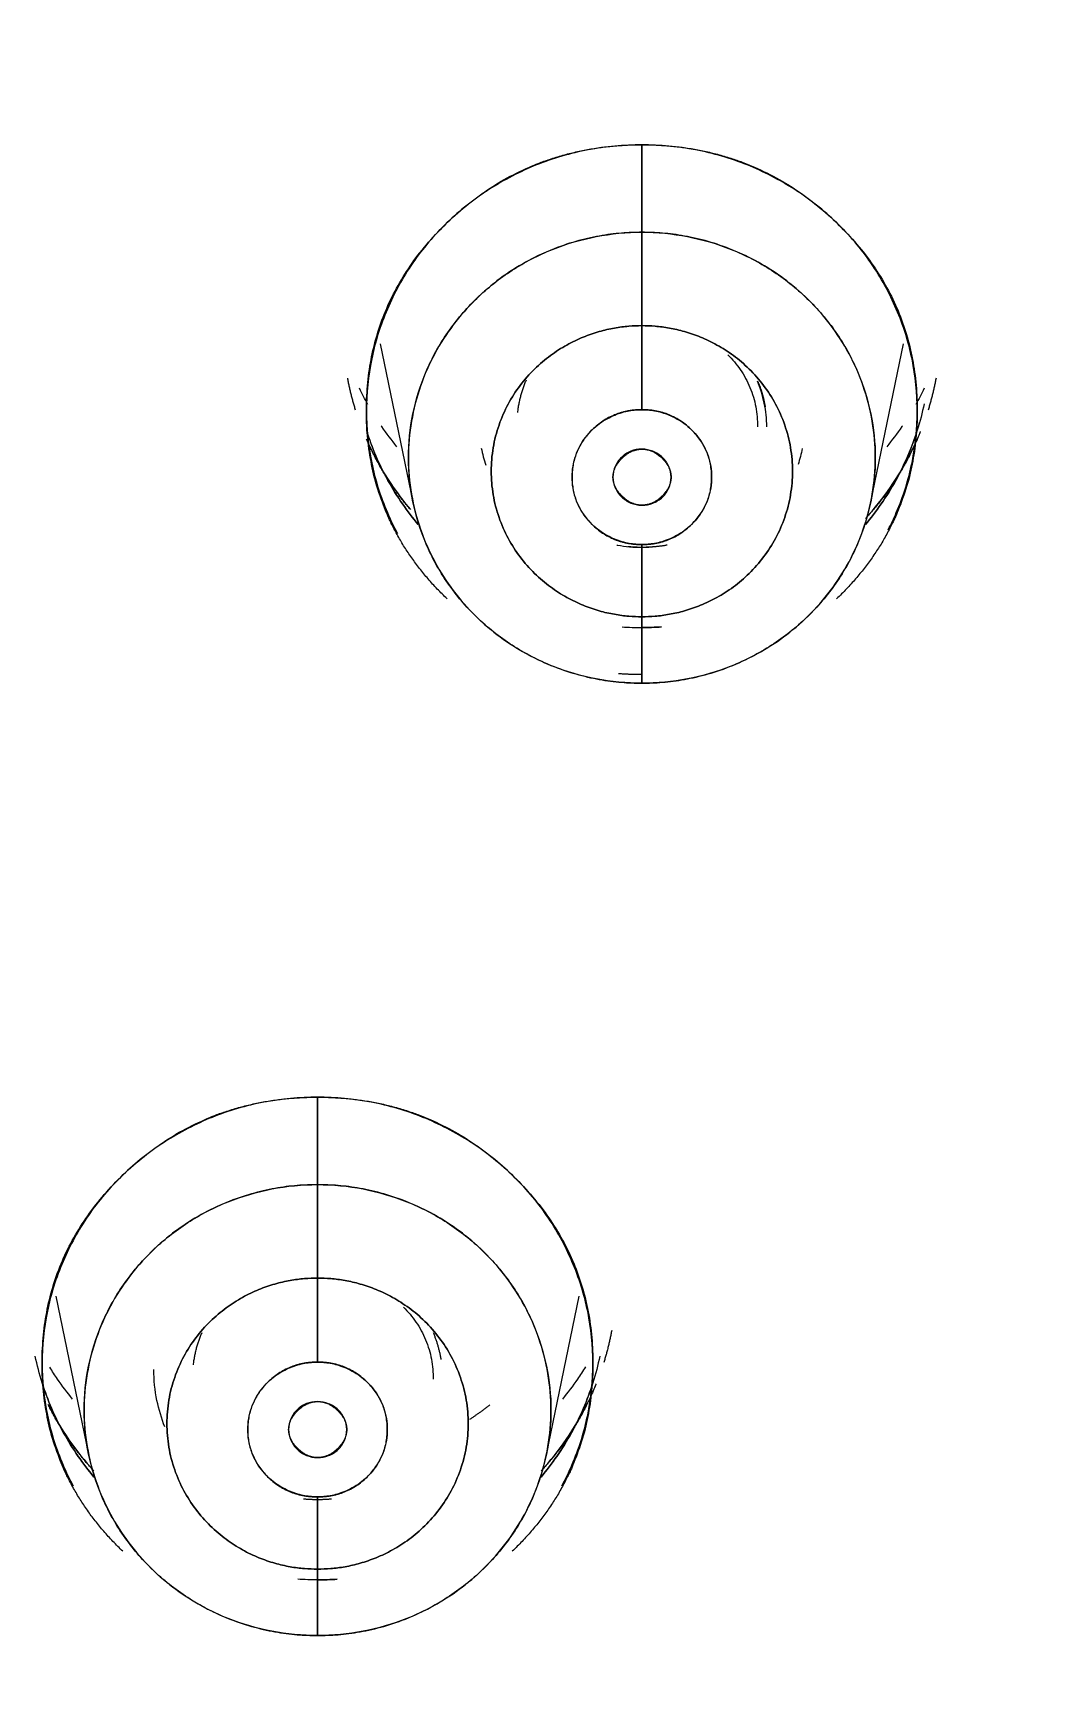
# Model space of a CAD drawing. Header units: inches. Extents: x 1105 to 1525, y -292 to 302.
# Drawn here: x 1155.51 to 1163.35, y 38.57 to 51.39 of the extents above; entities that cross this region are included whole.
import ezdxf

# ---------------------------------------------------------------- set-up
doc = ezdxf.new("R2010")
doc.units = ezdxf.units.IN
doc.header["$LTSCALE"] = 2.42
doc.header["$MEASUREMENT"] = 0
doc.header["$PDMODE"] = 3
doc.header["$PDSIZE"] = 0.3125
doc.layers.get('0').update_dxf_attribs({"linetype": 'CONTINUOUS'})
doc.layers.get('Defpoints').update_dxf_attribs({"linetype": 'CONTINUOUS'})
doc.layers.add('DIM', color=3, linetype='CONTINUOUS', lineweight=18)
doc.styles.get("Standard").update_dxf_attribs({"font": 'arial.ttf', "width": 0.8})
doc.dimstyles.new('ISO-25', dxfattribs={"dimtxt": 5, "dimasz": 2.5, "dimexe": 1.25, "dimexo": 0.625, "dimgap": 2, "dimtad": 1, "dimtih": 1, "dimtoh": 1, "dimdec": 1, "dimdsep": 46, "dimtxsty": 'Standard', "dimcen": 0, "dimclrd": 3, "dimclre": 3, "dimclrt": 4, "dimadec": 0, "dimazin": 0, "dimtfac": 1, "dimtdec": 1, "dimtmove": 0, "dimatfit": 3, "dimfxl": 1, "dimarcsym": 0})

# ---------------------------------------------------------------- blocks, each defined once
blk = doc.blocks.new('*D3')
at = {"layer": 'Defpoints', "color": 0, "transparency": 16777216}
for p in [(1279.036, 140.16), (1143.365, 34.026), (1279.036, 34.019)]:
    blk.add_point(p, dxfattribs=at)
at = {"layer": 'DIM', "color": 3, "lineweight": -2, "transparency": 16777216}
for p, q in [((1143.365, 34.651), (1143.365, 141.41)), ((1279.036, 34.644), (1279.036, 141.41)), ((1148.365, 140.16), (1202.64, 140.16)), ((1274.036, 140.16), (1219.761, 140.16))]:
    blk.add_line(p, q, dxfattribs=at)
at = {"layer": 'DIM', "color": 3, "transparency": 16777216}
for points in [[(1148.365, 140.993), (1148.365, 139.326), (1143.365, 140.16)], [(1274.036, 140.993), (1274.036, 139.326), (1279.036, 140.16)]]:
    blk.add_solid(points, dxfattribs=at)
at = {"layer": 'DIM', "color": 4, "transparency": 16777216, "insert": (1211.201, 140.16), "char_height": 5, "attachment_point": 5}
blk.add_mtext('135.7', dxfattribs=at)

msp = doc.modelspace()

# ---------------------------------------------------------------- linework, layer by layer
at = {"linetype": 'Continuous', "lineweight": 18, "extrusion": (0, 1, 0)}
for p, q in [((1158.184, 48.996), (1158.436, 47.776)), ((1161.965, 47.776), (1162.217, 48.996)), ((1155.684, 41.655), (1155.936, 40.435)), ((1159.465, 40.435), (1159.717, 41.655))]:
    msp.add_line(p, q, dxfattribs=at)
at = {"linetype": 'Continuous', "lineweight": 18}
for points, degree, knots in [([(1211.201, 97.587), (1208.989, 97.587), (1204.567, 97.377), (1197.996, 96.435), (1191.554, 94.877), (1185.3, 92.715), (1179.296, 89.972), (1173.599, 86.674), (1168.264, 82.852), (1163.343, 78.543), (1158.882, 73.79), (1154.926, 68.637), (1151.511, 63.134), (1148.672, 57.334), (1146.434, 51.293), (1144.82, 45.07), (1143.846, 38.724), (1143.628, 34.452), (1143.628, 32.316)], 3, [0, 0, 0, 0, 0.0625, 0.125, 0.1875, 0.25, 0.3125, 0.375, 0.4375, 0.5, 0.5625, 0.625, 0.6875, 0.75, 0.8125, 0.875, 0.9375, 1, 1, 1, 1]), ([(1143.628, 32.316), (1143.628, 33.384), (1143.683, 35.52), (1143.927, 38.716), (1144.333, 41.897), (1145.089, 46.107), (1146.435, 51.293), (1148.671, 57.334), (1151.513, 63.133), (1154.925, 68.637), (1158.884, 73.789), (1163.342, 78.544), (1168.266, 82.851), (1175.377, 87.949), (1185.175, 93.007), (1195.807, 96.122), (1204.567, 97.376), (1208.989, 97.587), (1211.201, 97.587)], 3, [0, 0, 0, 0, 0.03125, 0.0625, 0.09375, 0.125, 0.1875, 0.25, 0.3125, 0.375, 0.4375, 0.5, 0.5625, 0.625, 0.75, 0.875, 0.9375, 1, 1, 1, 1]), ([(1211.201, 96.342), (1204.652, 96.342), (1191.804, 93.873), (1179.702, 89.031), (1174.255, 85.516), (1168.81, 82.002), (1159.547, 73.055), (1152.269, 62.535), (1147.256, 50.845), (1144.7, 38.434), (1144.7, 32.107)], 2, [0, 0, 0, 0.125, 0.25, 0.375, 0.375, 0.5, 0.625, 0.75, 0.875, 1, 1, 1]), ([(1183.16, -24.844), (1173.054, -20.203), (1165.122, -12.575), (1157.612, -5.352), (1152.851, 3.801), (1148.1, 12.935), (1146.579, 23.056), (1145.102, 32.89), (1146.829, 42.688), (1148.577, 52.61), (1153.437, 61.514), (1158.373, 70.556), (1166.012, 77.63), (1173.092, 84.183), (1181.872, 88.451), (1188.537, 91.69), (1195.817, 93.394)], 2, [0, 0, 0, 0.125, 0.125, 0.25, 0.25, 0.375, 0.375, 0.5, 0.5, 0.625, 0.625, 0.75, 0.75, 0.875, 0.875, 1, 1, 1]), ([(1195.817, 93.394), (1194.604, 93.111), (1192.161, 92.467), (1188.553, 91.294), (1184.946, 89.889), (1181.244, 88.191), (1177.326, 86.085), (1173.184, 83.461), (1169.003, 80.328), (1165, 76.776), (1161.318, 72.914), (1157.993, 68.788), (1155.031, 64.407), (1152.453, 59.802), (1150.289, 55.026), (1148.555, 50.141), (1147.254, 45.198), (1146.376, 40.219), (1145.911, 35.194), (1145.864, 30.105), (1146.249, 24.963), (1147.079, 19.816), (1148.354, 14.729), (1150.061, 9.758), (1152.188, 4.944), (1154.719, 0.32), (1157.639, -4.089), (1160.936, -8.26), (1164.57, -12.14), (1168.497, -15.693), (1172.779, -18.975), (1177.638, -22.093), (1181.216, -23.951), (1183.16, -24.844)], 3, [0, 0, 0, 0, 0.02331, 0.047285, 0.07108, 0.095945, 0.123802, 0.154795, 0.1884, 0.222556, 0.25624, 0.289837, 0.323579, 0.357347, 0.390978, 0.424296, 0.45713, 0.48953, 0.52189, 0.554616, 0.587855, 0.621501, 0.655267, 0.688982, 0.722689, 0.756391, 0.790045, 0.823824, 0.857771, 0.891138, 0.924242, 0.959792, 1, 1, 1, 1]), ([(1195.887, 93.19), (1194.269, 92.811), (1192.665, 92.372), (1189.498, 91.376), (1187.934, 90.819), (1184.855, 89.592), (1183.34, 88.921), (1180.368, 87.468), (1178.911, 86.687), (1176.063, 85.018), (1174.672, 84.131), (1171.966, 82.256), (1170.649, 81.268), (1168.1, 79.198), (1166.866, 78.116), (1164.488, 75.862), (1163.344, 74.692), (1161.153, 72.269), (1160.105, 71.017), (1158.113, 68.438), (1157.168, 67.112), (1155.387, 64.394), (1154.55, 63.001), (1152.99, 60.158), (1152.267, 58.708), (1150.938, 55.758), (1150.332, 54.258), (1149.241, 51.218), (1148.756, 49.678), (1147.91, 46.566), (1147.549, 44.995), (1146.953, 41.829), (1146.718, 40.235), (1146.376, 37.035), (1146.269, 35.429), (1146.182, 32.212), (1146.202, 30.603), (1146.372, 27.389), (1146.52, 25.786), (1146.944, 22.595), (1147.22, 21.007), (1147.897, 17.857), (1148.298, 16.294), (1149.223, 13.203), (1149.748, 11.675), (1150.916, 8.662), (1151.56, 7.178), (1152.965, 4.26), (1153.725, 2.828), (1155.357, 0.023), (1156.229, -1.349), (1158.08, -4.024), (1159.058, -5.327), (1161.116, -7.857), (1162.195, -9.084), (1164.448, -11.454), (1165.622, -12.597), (1168.057, -14.792), (1169.318, -15.845), (1171.92, -17.853), (1173.26, -18.809), (1176.014, -20.619), (1177.427, -21.473), (1179.594, -22.672), (1180.325, -23.059), (1181.8, -23.805), (1182.545, -24.164), (1183.297, -24.509)], 3, [0, 0, 0, 0, 0.03125, 0.03125, 0.0625, 0.0625, 0.09375, 0.09375, 0.125, 0.125, 0.15625, 0.15625, 0.1875, 0.1875, 0.21875, 0.21875, 0.25, 0.25, 0.28125, 0.28125, 0.3125, 0.3125, 0.34375, 0.34375, 0.375, 0.375, 0.40625, 0.40625, 0.4375, 0.4375, 0.46875, 0.46875, 0.5, 0.5, 0.53125, 0.53125, 0.5625, 0.5625, 0.59375, 0.59375, 0.625, 0.625, 0.65625, 0.65625, 0.6875, 0.6875, 0.71875, 0.71875, 0.75, 0.75, 0.78125, 0.78125, 0.8125, 0.8125, 0.84375, 0.84375, 0.875, 0.875, 0.90625, 0.90625, 0.9375, 0.9375, 0.96875, 0.96875, 0.984375, 0.984375, 1, 1, 1, 1]), ([(1183.289, -24.505), (1181.354, -23.617), (1177.792, -21.767), (1172.956, -18.664), (1168.694, -15.396), (1164.784, -11.86), (1161.167, -7.998), (1157.885, -3.846), (1154.979, 0.543), (1152.459, 5.146), (1150.342, 9.938), (1148.642, 14.885), (1147.374, 19.949), (1146.548, 25.073), (1146.164, 30.191), (1146.211, 35.257), (1146.674, 40.259), (1147.548, 45.215), (1148.843, 50.135), (1150.569, 54.998), (1152.723, 59.751), (1155.289, 64.335), (1158.238, 68.696), (1161.548, 72.803), (1165.213, 76.647), (1169.197, 80.184), (1173.359, 83.302), (1177.482, 85.914), (1181.382, 88.011), (1185.067, 89.7), (1188.657, 91.099), (1192.249, 92.266), (1194.68, 92.907), (1195.887, 93.19)], 3, [0, 0, 0, 0, 0.040208, 0.075758, 0.108862, 0.142229, 0.176176, 0.209955, 0.243609, 0.277311, 0.311018, 0.344733, 0.378499, 0.412145, 0.445384, 0.47811, 0.51047, 0.54287, 0.575704, 0.609022, 0.642653, 0.676421, 0.710163, 0.74376, 0.777444, 0.8116, 0.845205, 0.876198, 0.904055, 0.92892, 0.952715, 0.97669, 1, 1, 1, 1]), ([(1195.937, 93.274), (1194.495, 92.936), (1191.634, 92.165), (1187.434, 90.726), (1183.346, 89.011), (1179.39, 87.029), (1175.584, 84.79), (1171.947, 82.304), (1168.495, 79.583), (1165.245, 76.638), (1162.212, 73.485), (1159.41, 70.138), (1156.854, 66.614), (1154.554, 62.928), (1152.521, 59.099), (1150.766, 55.144), (1149.296, 51.081), (1148.118, 46.93), (1147.239, 42.711), (1146.661, 38.444), (1146.389, 34.149), (1146.415, 30.795), (1146.521, 28.878), (1146.554, 28.394)], 3, [0, 0, 0, 0, 0.049162, 0.09834, 0.147523, 0.196705, 0.245875, 0.295042, 0.344204, 0.393376, 0.442548, 0.491726, 0.540887, 0.59005, 0.639205, 0.688373, 0.737537, 0.786712, 0.835875, 0.885044, 0.934194, 0.983354, 1, 1, 1, 1]), ([(1195.942, 92.944), (1195.278, 92.788), (1193.932, 92.452), (1191.85, 91.861), (1189.626, 91.148), (1187.206, 90.273), (1184.57, 89.197), (1181.68, 87.861), (1178.509, 86.193), (1175.108, 84.144), (1171.604, 81.714), (1168.128, 78.936), (1164.76, 75.832), (1161.565, 72.424), (1158.626, 68.779), (1156.017, 64.998), (1153.763, 61.162), (1151.828, 57.263), (1150.148, 53.183), (1148.696, 48.764), (1147.526, 43.952), (1146.74, 38.894), (1146.394, 33.871), (1146.456, 29.107), (1146.854, 24.645), (1147.546, 20.374), (1148.538, 16.159), (1149.858, 11.935), (1151.527, 7.71), (1153.556, 3.523), (1155.953, -0.594), (1158.733, -4.617), (1161.903, -8.507), (1165.434, -12.192), (1169.312, -15.634), (1173.576, -18.842), (1178.27, -21.793), (1181.643, -23.525), (1183.389, -24.327)], 3, [0, 0, 0, 0, 0.012877, 0.026182, 0.040866, 0.057017, 0.074851, 0.094746, 0.117357, 0.142822, 0.1702, 0.198546, 0.22774, 0.257817, 0.288122, 0.317765, 0.346344, 0.374075, 0.40202, 0.431901, 0.46441, 0.498312, 0.531537, 0.562478, 0.591123, 0.618801, 0.646723, 0.67536, 0.704779, 0.734836, 0.765433, 0.796801, 0.829058, 0.861893, 0.894616, 0.928155, 0.963584, 1, 1, 1, 1]), ([(1183.475, -24.204), (1181.734, -23.404), (1178.372, -21.678), (1173.692, -18.736), (1169.441, -15.537), (1165.576, -12.106), (1162.055, -8.433), (1158.895, -4.554), (1156.123, -0.544), (1153.734, 3.56), (1151.711, 7.734), (1150.047, 11.946), (1148.731, 16.157), (1147.742, 20.36), (1147.053, 24.618), (1146.656, 29.066), (1146.594, 33.815), (1146.939, 38.822), (1147.722, 43.865), (1148.889, 48.662), (1150.336, 53.068), (1152.011, 57.135), (1153.94, 61.022), (1156.188, 64.846), (1158.788, 68.615), (1161.718, 72.249), (1164.903, 75.646), (1168.261, 78.741), (1171.726, 81.511), (1175.219, 83.933), (1178.61, 85.976), (1181.771, 87.638), (1184.652, 88.97), (1187.28, 90.043), (1189.693, 90.915), (1191.91, 91.625), (1193.986, 92.214), (1195.327, 92.55), (1195.989, 92.705)], 3, [0, 0, 0, 0, 0.036416, 0.071845, 0.105384, 0.138107, 0.170942, 0.203199, 0.234567, 0.265164, 0.295221, 0.32464, 0.353277, 0.381199, 0.408877, 0.437522, 0.468463, 0.501688, 0.53559, 0.568099, 0.59798, 0.625925, 0.653656, 0.682235, 0.711878, 0.742183, 0.77226, 0.801454, 0.8298, 0.857178, 0.882643, 0.905254, 0.925149, 0.942983, 0.959134, 0.973818, 0.987123, 1, 1, 1, 1]), ([(1195.989, 92.705), (1190.909, 91.516), (1186.093, 89.553), (1178.41, 86.421), (1171.798, 81.502), (1163.367, 75.231), (1157.464, 66.671), (1151.741, 58.371), (1148.987, 48.775), (1147.391, 43.216), (1146.878, 37.49), (1146.396, 32.1), (1146.878, 26.727), (1147.761, 16.884), (1151.751, 7.786), (1153.875, 2.943), (1156.81, -1.487), (1159.909, -6.167), (1163.819, -10.247), (1167.839, -14.442), (1172.559, -17.845), (1177.695, -21.549), (1183.475, -24.204)], 2, [0, 0, 0, 0.125, 0.125, 0.25, 0.25, 0.375, 0.375, 0.5, 0.5, 0.5625, 0.5625, 0.625, 0.625, 0.75, 0.75, 0.8125, 0.8125, 0.875, 0.875, 0.9375, 0.9375, 1, 1, 1]), ([(1146.437, 32.187), (1146.437, 32.737), (1146.466, 34.72), (1146.682, 38.132), (1147.259, 42.397), (1148.138, 46.615), (1149.316, 50.765), (1150.785, 54.826), (1152.54, 58.78), (1154.572, 62.608), (1156.871, 66.292), (1159.427, 69.816), (1162.228, 73.162), (1165.26, 76.314), (1168.509, 79.257), (1171.96, 81.978), (1175.595, 84.463), (1179.4, 86.702), (1183.355, 88.683), (1186.772, 90.116), (1188.87, 90.874), (1189.582, 91.117)], 3, [0, 0, 0, 0, 0.021451, 0.07732, 0.133209, 0.189093, 0.24499, 0.300875, 0.356764, 0.412638, 0.468522, 0.524403, 0.580303, 0.636197, 0.69209, 0.747973, 0.803861, 0.859752, 0.915658, 0.971563, 1, 1, 1, 1]), ([(1166.681, 85.265), (1165.575, 84.309), (1163.402, 82.297), (1160.378, 79.08), (1157.65, 75.78), (1155.43, 72.738), (1153.684, 70.072), (1152.37, 67.871), (1151.341, 66), (1150.554, 64.467), (1149.738, 62.786), (1148.786, 60.672), (1147.69, 57.949), (1146.848, 55.544), (1146.222, 53.538), (1145.745, 51.88), (1145.214, 49.819), (1144.665, 47.333), (1144.145, 44.416), (1143.705, 41.065), (1143.419, 37.5), (1143.372, 35.054), (1143.382, 33.872)], 3, [0, 0, 0, 0, 0.076621, 0.154803, 0.228075, 0.296619, 0.347686, 0.391838, 0.428405, 0.457388, 0.480321, 0.524208, 0.576597, 0.632449, 0.65529, 0.684675, 0.72122, 0.764932, 0.815815, 0.873856, 0.939101, 1, 1, 1, 1]), ([(1160.201, 50.529), (1160.062, 50.529), (1159.923, 50.516), (1159.65, 50.464), (1159.516, 50.425), (1159.26, 50.322), (1159.137, 50.258), (1158.905, 50.109), (1158.798, 50.024), (1158.601, 49.834), (1158.512, 49.73), (1158.358, 49.506), (1158.292, 49.387), (1158.186, 49.139), (1158.145, 49.01), (1158.091, 48.747), (1158.077, 48.613), (1158.077, 48.344), (1158.091, 48.21), (1158.145, 47.947), (1158.186, 47.818), (1158.263, 47.639), (1158.289, 47.585), (1158.317, 47.533)], 3, [0, 0, 0, 0, 0.095767, 0.095767, 0.191534, 0.191534, 0.287301, 0.287301, 0.383068, 0.383068, 0.478835, 0.478835, 0.574603, 0.574603, 0.67037, 0.67037, 0.766137, 0.766137, 0.861904, 0.861904, 0.957671, 0.957671, 1, 1, 1, 1]), ([(1158.699, 47.029), (1158.078, 47.628), (1158.077, 49.327), (1159.321, 50.529), (1160.201, 50.529)], 2, [0, 0, 0, 0.333319, 0.66666, 1, 1, 1]), ([(1162.1, 47.562), (1162.122, 47.606), (1162.143, 47.649), (1162.215, 47.818), (1162.256, 47.947), (1162.31, 48.21), (1162.324, 48.344), (1162.324, 48.613), (1162.31, 48.747), (1162.256, 49.01), (1162.215, 49.139), (1162.109, 49.387), (1162.043, 49.506), (1161.889, 49.73), (1161.8, 49.834), (1161.603, 50.024), (1161.496, 50.109), (1161.264, 50.258), (1161.141, 50.322), (1160.885, 50.425), (1160.751, 50.464), (1160.478, 50.516), (1160.339, 50.529), (1160.201, 50.529)], 3, [0, 0, 0, 0, 0.034633, 0.034633, 0.131169, 0.131169, 0.227706, 0.227706, 0.324243, 0.324243, 0.42078, 0.42078, 0.517316, 0.517316, 0.613853, 0.613853, 0.71039, 0.71039, 0.806927, 0.806927, 0.903463, 0.903463, 1, 1, 1, 1]), ([(1160.201, 46.379), (1160.083, 46.379), (1159.965, 46.39), (1159.734, 46.434), (1159.621, 46.467), (1159.403, 46.554), (1159.299, 46.608), (1159.103, 46.735), (1159.011, 46.807), (1158.845, 46.968), (1158.77, 47.056), (1158.639, 47.246), (1158.583, 47.346), (1158.493, 47.557), (1158.459, 47.666), (1158.413, 47.889), (1158.401, 48.003), (1158.401, 48.23), (1158.413, 48.344), (1158.459, 48.567), (1158.493, 48.677), (1158.583, 48.887), (1158.639, 48.988), (1158.77, 49.177), (1158.845, 49.265), (1159.011, 49.426), (1159.103, 49.499), (1159.299, 49.625), (1159.403, 49.679), (1159.621, 49.766), (1159.734, 49.799), (1159.965, 49.844), (1160.083, 49.855), (1160.201, 49.855)], 3, [0, 0, 0, 0, 0.0625, 0.0625, 0.125, 0.125, 0.1875, 0.1875, 0.25, 0.25, 0.3125, 0.3125, 0.375, 0.375, 0.4375, 0.4375, 0.5, 0.5, 0.5625, 0.5625, 0.625, 0.625, 0.6875, 0.6875, 0.75, 0.75, 0.8125, 0.8125, 0.875, 0.875, 0.9375, 0.9375, 1, 1, 1, 1]), ([(1160.201, 49.855), (1160.318, 49.855), (1160.436, 49.844), (1160.667, 49.799), (1160.78, 49.766), (1160.998, 49.679), (1161.102, 49.625), (1161.298, 49.499), (1161.39, 49.426), (1161.556, 49.265), (1161.631, 49.177), (1161.762, 48.988), (1161.818, 48.887), (1161.908, 48.677), (1161.942, 48.567), (1161.988, 48.344), (1162, 48.23), (1162, 48.003), (1161.988, 47.889), (1161.942, 47.666), (1161.908, 47.557), (1161.818, 47.346), (1161.762, 47.246), (1161.631, 47.056), (1161.556, 46.968), (1161.39, 46.807), (1161.298, 46.735), (1161.102, 46.608), (1160.998, 46.554), (1160.78, 46.467), (1160.667, 46.434), (1160.436, 46.39), (1160.318, 46.379), (1160.201, 46.379)], 3, [0, 0, 0, 0, 0.0625, 0.0625, 0.125, 0.125, 0.1875, 0.1875, 0.25, 0.25, 0.3125, 0.3125, 0.375, 0.375, 0.4375, 0.4375, 0.5, 0.5, 0.5625, 0.5625, 0.625, 0.625, 0.6875, 0.6875, 0.75, 0.75, 0.8125, 0.8125, 0.875, 0.875, 0.9375, 0.9375, 1, 1, 1, 1]), ([(1160.201, 49.135), (1160.201, 49.107), (1160.201, 49.032), (1160.201, 48.927), (1160.201, 48.809), (1160.201, 48.709), (1160.201, 48.612), (1160.201, 48.533), (1160.201, 48.487)], 3, [0, 0, 0, 0, 0.122135, 0.34583, 0.503808, 0.646393, 0.80598, 1, 1, 1, 1]), ([(1160.201, 48.487), (1160.201, 48.533), (1160.201, 48.612), (1160.201, 48.709), (1160.201, 48.809), (1160.201, 48.927), (1160.201, 49.032), (1160.201, 49.107), (1160.201, 49.135)], 3, [0, 0, 0, 0, 0.19402, 0.353607, 0.496192, 0.65417, 0.877865, 1, 1, 1, 1]), ([(1160.863, 48.91), (1160.898, 48.875), (1160.931, 48.837), (1160.989, 48.753), (1161.014, 48.706), (1161.054, 48.61), (1161.069, 48.56), (1161.088, 48.459), (1161.092, 48.407), (1161.091, 48.355)], 3, [0, 0, 0, 0, 0.240507, 0.240507, 0.493671, 0.493671, 0.746836, 0.746836, 1, 1, 1, 1]), ([(1161.163, 48.355), (1161.163, 48.416), (1161.157, 48.477), (1161.132, 48.595), (1161.114, 48.653), (1161.091, 48.708)], 3, [0, 0, 0, 0, 0.504286, 0.504286, 1, 1, 1, 1]), ([(1162.376, 48.532), (1162.348, 48.395), (1162.306, 48.26), (1162.195, 48.002), (1162.126, 47.877), (1162.007, 47.706), (1161.967, 47.653), (1161.924, 47.601)], 3, [0, 0, 0, 0, 0.404255, 0.404255, 0.809524, 0.809524, 1, 1, 1, 1]), ([(1158.078, 48.327), (1158.099, 48.26), (1158.123, 48.195), (1158.206, 48.002), (1158.275, 47.877), (1158.394, 47.706), (1158.434, 47.653), (1158.477, 47.601)], 3, [0, 0, 0, 0, 0.251528, 0.251528, 0.760693, 0.760693, 1, 1, 1, 1]), ([(1158.313, 48.202), (1158.272, 48.252), (1158.233, 48.303), (1158.195, 48.359), (1158.193, 48.361), (1158.192, 48.363)], 3, [0, 0, 0, 0, 0.961053, 0.961053, 1, 1, 1, 1]), ([(1161.924, 47.601), (1161.967, 47.653), (1162.007, 47.706), (1162.126, 47.877), (1162.195, 48.002), (1162.286, 48.215), (1162.317, 48.301), (1162.342, 48.389)], 3, [0, 0, 0, 0, 0.221882, 0.221882, 0.693969, 0.693969, 1, 1, 1, 1]), ([(1162.348, 48.32), (1162.339, 48.297), (1162.181, 47.927), (1161.924, 47.648)], 2, [0, 0, 0, 0.061405, 1, 1, 1]), ([(1162.209, 48.363), (1162.208, 48.361), (1162.206, 48.359), (1162.168, 48.303), (1162.129, 48.252), (1162.088, 48.202)], 3, [0, 0, 0, 0, 0.038946, 0.038946, 1, 1, 1, 1]), ([(1158.078, 48.26), (1158.134, 48.131), (1158.204, 48.006), (1158.326, 47.83), (1158.37, 47.772), (1158.417, 47.717)], 3, [0, 0, 0, 0, 0.66312, 0.66312, 1, 1, 1, 1]), ([(1158.477, 47.601), (1158.434, 47.653), (1158.394, 47.706), (1158.275, 47.877), (1158.206, 48.002), (1158.14, 48.157), (1158.129, 48.183), (1158.119, 48.21)], 3, [0, 0, 0, 0, 0.281395, 0.281395, 0.880108, 0.880108, 1, 1, 1, 1]), ([(1160.426, 47.967), (1160.426, 47.995), (1160.42, 48.023), (1160.397, 48.076), (1160.38, 48.099), (1160.338, 48.14), (1160.313, 48.156), (1160.259, 48.177), (1160.23, 48.183), (1160.171, 48.183), (1160.142, 48.178), (1160.088, 48.156), (1160.063, 48.14), (1160.022, 48.1), (1160.006, 48.076), (1159.983, 48.024), (1159.978, 47.996), (1159.978, 47.967)], 3, [0, 0, 0, 0, 0.125, 0.125, 0.25, 0.25, 0.375, 0.375, 0.5, 0.5, 0.625, 0.625, 0.75, 0.75, 0.875, 0.875, 1, 1, 1, 1]), ([(1159.978, 47.967), (1159.979, 48.044), (1160.117, 48.182), (1160.202, 48.183), (1160.283, 48.184), (1160.356, 48.113), (1160.425, 48.046), (1160.426, 47.967)], 2, [0, 0, 0, 0.25, 0.5, 0.5, 0.75, 0.75, 1, 1, 1]), ([(1161.924, 47.648), (1161.993, 47.724), (1162.058, 47.805), (1162.197, 48.006), (1162.267, 48.131), (1162.323, 48.26)], 3, [0, 0, 0, 0, 0.419296, 0.419296, 1, 1, 1, 1]), ([(1159.978, 47.967), (1159.978, 47.939), (1159.983, 47.911), (1160.006, 47.86), (1160.022, 47.836), (1160.063, 47.796), (1160.088, 47.779), (1160.142, 47.757), (1160.171, 47.751), (1160.23, 47.751), (1160.259, 47.756), (1160.313, 47.777), (1160.338, 47.793), (1160.38, 47.833), (1160.397, 47.857), (1160.42, 47.91), (1160.426, 47.938), (1160.426, 47.967)], 3, [0, 0, 0, 0, 0.125, 0.125, 0.25, 0.25, 0.375, 0.375, 0.5, 0.5, 0.625, 0.625, 0.75, 0.75, 0.875, 0.875, 1, 1, 1, 1]), ([(1160.426, 47.967), (1160.425, 47.89), (1160.287, 47.752), (1160.202, 47.751), (1160.121, 47.75), (1160.048, 47.821), (1159.979, 47.888), (1159.978, 47.967)], 2, [0, 0, 0, 0.25, 0.5, 0.5, 0.75, 0.75, 1, 1, 1]), ([(1160.007, 47.445), (1160.009, 47.444), (1160.011, 47.444), (1160.075, 47.432), (1160.138, 47.426), (1160.237, 47.426), (1160.273, 47.428), (1160.309, 47.432)], 3, [0, 0, 0, 0, 0.018083, 0.018083, 0.641623, 0.641623, 1, 1, 1, 1]), ([(1160.395, 47.443), (1160.301, 47.426), (1160.145, 47.426), (1160.092, 47.431)], 2, [0, 0, 0, 0.645012, 1, 1, 1]), ([(1160.201, 47.448), (1160.201, 47.401), (1160.201, 47.328), (1160.201, 47.275), (1160.201, 47.197), (1160.201, 47.097), (1160.201, 46.984), (1160.201, 46.914), (1160.201, 46.891)], 3, [0, 0, 0, 0, 0.19402, 0.353607, 0.496192, 0.65417, 0.877865, 1, 1, 1, 1]), ([(1160.201, 46.891), (1160.201, 46.914), (1160.201, 46.984), (1160.201, 47.097), (1160.201, 47.197), (1160.201, 47.275), (1160.201, 47.328), (1160.201, 47.401), (1160.201, 47.448)], 3, [0, 0, 0, 0, 0.122135, 0.34583, 0.503808, 0.646393, 0.80598, 1, 1, 1, 1]), ([(1160.201, 46.81), (1160.201, 46.811), (1160.201, 46.811), (1160.201, 46.817), (1160.201, 46.82), (1160.201, 46.818), (1160.201, 46.815), (1160.201, 46.808)], 3, [0, 0, 0, 0, 0.051806, 0.051806, 0.525903, 0.525903, 1, 1, 1, 1]), ([(1160.201, 46.808), (1160.201, 46.815), (1160.201, 46.818), (1160.201, 46.82), (1160.201, 46.817), (1160.201, 46.811), (1160.201, 46.811), (1160.201, 46.81)], 3, [0, 0, 0, 0, 0.474097, 0.474097, 0.948194, 0.948194, 1, 1, 1, 1]), ([(1157.701, 43.188), (1157.562, 43.188), (1157.423, 43.175), (1157.15, 43.123), (1157.016, 43.084), (1156.76, 42.981), (1156.637, 42.917), (1156.405, 42.768), (1156.298, 42.683), (1156.101, 42.493), (1156.012, 42.389), (1155.858, 42.165), (1155.792, 42.046), (1155.686, 41.798), (1155.645, 41.669), (1155.591, 41.406), (1155.577, 41.272), (1155.577, 41.003), (1155.591, 40.869), (1155.645, 40.606), (1155.686, 40.477), (1155.763, 40.298), (1155.789, 40.244), (1155.817, 40.192)], 3, [0, 0, 0, 0, 0.095767, 0.095767, 0.191534, 0.191534, 0.287301, 0.287301, 0.383068, 0.383068, 0.478835, 0.478835, 0.574603, 0.574603, 0.67037, 0.67037, 0.766137, 0.766137, 0.861904, 0.861904, 0.957671, 0.957671, 1, 1, 1, 1]), ([(1156.199, 39.688), (1155.578, 40.287), (1155.577, 41.986), (1156.821, 43.188), (1157.701, 43.188)], 2, [0, 0, 0, 0.333319, 0.66666, 1, 1, 1]), ([(1159.584, 40.192), (1159.612, 40.244), (1159.638, 40.298), (1159.715, 40.477), (1159.756, 40.606), (1159.81, 40.869), (1159.824, 41.003), (1159.824, 41.272), (1159.81, 41.406), (1159.756, 41.669), (1159.715, 41.798), (1159.609, 42.046), (1159.543, 42.165), (1159.389, 42.389), (1159.3, 42.493), (1159.103, 42.683), (1158.996, 42.768), (1158.764, 42.917), (1158.641, 42.981), (1158.385, 43.084), (1158.251, 43.123), (1157.978, 43.175), (1157.839, 43.188), (1157.701, 43.188)], 3, [0, 0, 0, 0, 0.042329, 0.042329, 0.138096, 0.138096, 0.233863, 0.233863, 0.32963, 0.32963, 0.425397, 0.425397, 0.521165, 0.521165, 0.616932, 0.616932, 0.712699, 0.712699, 0.808466, 0.808466, 0.904233, 0.904233, 1, 1, 1, 1]), ([(1157.701, 39.038), (1157.583, 39.038), (1157.465, 39.049), (1157.234, 39.093), (1157.121, 39.126), (1156.903, 39.213), (1156.799, 39.267), (1156.603, 39.394), (1156.511, 39.466), (1156.345, 39.627), (1156.27, 39.715), (1156.139, 39.905), (1156.083, 40.005), (1155.993, 40.216), (1155.959, 40.325), (1155.913, 40.548), (1155.901, 40.662), (1155.901, 40.889), (1155.913, 41.003), (1155.959, 41.226), (1155.993, 41.336), (1156.083, 41.546), (1156.139, 41.647), (1156.27, 41.836), (1156.345, 41.924), (1156.511, 42.085), (1156.603, 42.158), (1156.799, 42.284), (1156.903, 42.338), (1157.121, 42.425), (1157.234, 42.458), (1157.465, 42.503), (1157.583, 42.514), (1157.701, 42.514)], 3, [0, 0, 0, 0, 0.0625, 0.0625, 0.125, 0.125, 0.1875, 0.1875, 0.25, 0.25, 0.3125, 0.3125, 0.375, 0.375, 0.4375, 0.4375, 0.5, 0.5, 0.5625, 0.5625, 0.625, 0.625, 0.6875, 0.6875, 0.75, 0.75, 0.8125, 0.8125, 0.875, 0.875, 0.9375, 0.9375, 1, 1, 1, 1]), ([(1157.701, 42.514), (1157.818, 42.514), (1157.936, 42.503), (1158.167, 42.458), (1158.28, 42.425), (1158.498, 42.338), (1158.602, 42.284), (1158.798, 42.158), (1158.89, 42.085), (1159.056, 41.924), (1159.131, 41.836), (1159.262, 41.647), (1159.318, 41.546), (1159.408, 41.336), (1159.442, 41.226), (1159.488, 41.003), (1159.5, 40.889), (1159.5, 40.662), (1159.488, 40.548), (1159.442, 40.325), (1159.408, 40.216), (1159.318, 40.005), (1159.262, 39.905), (1159.131, 39.715), (1159.056, 39.627), (1158.89, 39.466), (1158.798, 39.394), (1158.602, 39.267), (1158.498, 39.213), (1158.28, 39.126), (1158.167, 39.093), (1157.936, 39.049), (1157.818, 39.038), (1157.701, 39.038)], 3, [0, 0, 0, 0, 0.0625, 0.0625, 0.125, 0.125, 0.1875, 0.1875, 0.25, 0.25, 0.3125, 0.3125, 0.375, 0.375, 0.4375, 0.4375, 0.5, 0.5, 0.5625, 0.5625, 0.625, 0.625, 0.6875, 0.6875, 0.75, 0.75, 0.8125, 0.8125, 0.875, 0.875, 0.9375, 0.9375, 1, 1, 1, 1]), ([(1157.701, 41.794), (1157.701, 41.766), (1157.701, 41.691), (1157.701, 41.586), (1157.701, 41.468), (1157.701, 41.368), (1157.701, 41.271), (1157.701, 41.192), (1157.701, 41.146)], 3, [0, 0, 0, 0, 0.122135, 0.34583, 0.503808, 0.646393, 0.80598, 1, 1, 1, 1]), ([(1157.701, 41.146), (1157.701, 41.192), (1157.701, 41.271), (1157.701, 41.368), (1157.701, 41.468), (1157.701, 41.586), (1157.701, 41.691), (1157.701, 41.766), (1157.701, 41.794)], 3, [0, 0, 0, 0, 0.19402, 0.353607, 0.496192, 0.65417, 0.877865, 1, 1, 1, 1]), ([(1158.363, 41.569), (1158.398, 41.534), (1158.431, 41.496), (1158.489, 41.412), (1158.514, 41.365), (1158.554, 41.269), (1158.569, 41.219), (1158.588, 41.117), (1158.592, 41.066), (1158.591, 41.014)], 3, [0, 0, 0, 0, 0.240507, 0.240507, 0.493671, 0.493671, 0.746836, 0.746836, 1, 1, 1, 1]), ([(1155.977, 40.26), (1155.934, 40.312), (1155.894, 40.365), (1155.775, 40.536), (1155.706, 40.661), (1155.595, 40.919), (1155.553, 41.054), (1155.525, 41.191)], 3, [0, 0, 0, 0, 0.190477, 0.190477, 0.595745, 0.595745, 1, 1, 1, 1]), ([(1159.876, 41.191), (1159.848, 41.054), (1159.806, 40.919), (1159.695, 40.661), (1159.626, 40.536), (1159.507, 40.365), (1159.467, 40.312), (1159.424, 40.26)], 3, [0, 0, 0, 0, 0.404255, 0.404255, 0.809524, 0.809524, 1, 1, 1, 1]), ([(1155.813, 40.861), (1155.772, 40.911), (1155.733, 40.962), (1155.676, 41.045), (1155.656, 41.076), (1155.637, 41.106)], 3, [0, 0, 0, 0, 0.641194, 0.641194, 1, 1, 1, 1]), ([(1156.524, 40.646), (1156.498, 40.712), (1156.477, 40.781), (1156.447, 40.928), (1156.439, 41.008), (1156.439, 41.088)], 3, [0, 0, 0, 0, 0.470268, 0.470268, 1, 1, 1, 1]), ([(1159.766, 41.109), (1159.746, 41.077), (1159.726, 41.046), (1159.668, 40.962), (1159.629, 40.911), (1159.588, 40.861)], 3, [0, 0, 0, 0, 0.364874, 0.364874, 1, 1, 1, 1]), ([(1155.578, 40.984), (1155.599, 40.919), (1155.623, 40.854), (1155.706, 40.661), (1155.775, 40.536), (1155.894, 40.365), (1155.934, 40.312), (1155.977, 40.26)], 3, [0, 0, 0, 0, 0.250287, 0.250287, 0.760296, 0.760296, 1, 1, 1, 1]), ([(1159.424, 40.26), (1159.467, 40.312), (1159.507, 40.365), (1159.626, 40.536), (1159.695, 40.661), (1159.778, 40.854), (1159.802, 40.919), (1159.823, 40.984)], 3, [0, 0, 0, 0, 0.239705, 0.239705, 0.749713, 0.749713, 1, 1, 1, 1]), ([(1159.848, 40.979), (1159.839, 40.956), (1159.681, 40.586), (1159.424, 40.307)], 2, [0, 0, 0, 0.061405, 1, 1, 1]), ([(1155.625, 40.818), (1155.672, 40.725), (1155.725, 40.634), (1155.843, 40.464), (1155.908, 40.383), (1155.977, 40.307)], 3, [0, 0, 0, 0, 0.505319, 0.505319, 1, 1, 1, 1]), ([(1157.926, 40.626), (1157.926, 40.654), (1157.92, 40.682), (1157.897, 40.735), (1157.88, 40.758), (1157.838, 40.798), (1157.813, 40.815), (1157.759, 40.836), (1157.73, 40.842), (1157.671, 40.842), (1157.642, 40.837), (1157.588, 40.815), (1157.563, 40.799), (1157.522, 40.759), (1157.506, 40.735), (1157.483, 40.683), (1157.478, 40.655), (1157.478, 40.626)], 3, [0, 0, 0, 0, 0.125, 0.125, 0.25, 0.25, 0.375, 0.375, 0.5, 0.5, 0.625, 0.625, 0.75, 0.75, 0.875, 0.875, 1, 1, 1, 1]), ([(1157.478, 40.626), (1157.479, 40.703), (1157.617, 40.841), (1157.702, 40.842), (1157.783, 40.843), (1157.856, 40.772), (1157.925, 40.705), (1157.926, 40.626)], 2, [0, 0, 0, 0.25, 0.5, 0.5, 0.75, 0.75, 1, 1, 1]), ([(1159.424, 40.307), (1159.493, 40.383), (1159.558, 40.464), (1159.678, 40.637), (1159.732, 40.73), (1159.78, 40.826)], 3, [0, 0, 0, 0, 0.488018, 0.488018, 1, 1, 1, 1]), ([(1157.478, 40.626), (1157.478, 40.598), (1157.483, 40.57), (1157.506, 40.519), (1157.522, 40.495), (1157.563, 40.455), (1157.588, 40.438), (1157.642, 40.416), (1157.671, 40.41), (1157.73, 40.41), (1157.759, 40.415), (1157.813, 40.436), (1157.838, 40.452), (1157.88, 40.492), (1157.897, 40.516), (1157.92, 40.569), (1157.926, 40.597), (1157.926, 40.626)], 3, [0, 0, 0, 0, 0.125, 0.125, 0.25, 0.25, 0.375, 0.375, 0.5, 0.5, 0.625, 0.625, 0.75, 0.75, 0.875, 0.875, 1, 1, 1, 1]), ([(1157.926, 40.626), (1157.925, 40.549), (1157.787, 40.411), (1157.702, 40.41), (1157.621, 40.409), (1157.548, 40.48), (1157.479, 40.547), (1157.478, 40.626)], 2, [0, 0, 0, 0.25, 0.5, 0.5, 0.75, 0.75, 1, 1, 1]), ([(1157.809, 40.09), (1157.756, 40.085), (1157.645, 40.085), (1157.592, 40.09)], 2, [0, 0, 0, 0.499098, 1, 1, 1]), ([(1157.701, 40.107), (1157.701, 40.06), (1157.701, 39.987), (1157.701, 39.934), (1157.701, 39.856), (1157.701, 39.756), (1157.701, 39.643), (1157.701, 39.573), (1157.701, 39.55)], 3, [0, 0, 0, 0, 0.19402, 0.353607, 0.496192, 0.65417, 0.877865, 1, 1, 1, 1]), ([(1157.701, 39.55), (1157.701, 39.573), (1157.701, 39.643), (1157.701, 39.756), (1157.701, 39.856), (1157.701, 39.934), (1157.701, 39.987), (1157.701, 40.06), (1157.701, 40.107)], 3, [0, 0, 0, 0, 0.122135, 0.34583, 0.503808, 0.646393, 0.80598, 1, 1, 1, 1]), ([(1157.701, 39.467), (1157.701, 39.474), (1157.701, 39.477), (1157.701, 39.479), (1157.701, 39.476), (1157.701, 39.471), (1157.701, 39.471), (1157.701, 39.471)], 3, [0, 0, 0, 0, 0.499964, 0.499964, 0.999928, 0.999928, 1, 1, 1, 1]), ([(1157.701, 39.471), (1157.701, 39.471), (1157.701, 39.471), (1157.701, 39.476), (1157.701, 39.479), (1157.701, 39.477), (1157.701, 39.474), (1157.701, 39.467)], 3, [0, 0, 0, 0, 0.00001, 0.00001, 0.500005, 0.500005, 1, 1, 1, 1])]:
    msp.add_open_spline(points, degree=degree, knots=knots, dxfattribs=at)
for points, degree in [([(1144.7, 32.107), (1144.7, 34.21), (1144.914, 38.414), (1145.873, 44.659), (1147.462, 50.784), (1149.664, 56.728), (1152.458, 62.436), (1155.819, 67.851), (1159.713, 72.923), (1164.102, 77.601), (1168.946, 81.841), (1174.196, 85.602), (1179.802, 88.848), (1185.711, 91.547), (1191.866, 93.675), (1198.206, 95.209), (1204.672, 96.135), (1209.024, 96.342), (1211.201, 96.342)], 3), ([(1160.201, 50.529), (1160.201, 50.304), (1160.201, 50.08), (1160.201, 49.855)], 3), ([(1160.201, 49.855), (1160.201, 50.08), (1160.201, 50.304), (1160.201, 50.529)], 3), ([(1160.201, 50.529), (1161.079, 50.529), (1162.323, 49.329), (1162.324, 47.63), (1161.702, 47.029)], 2), ([(1160.201, 49.135), (1160.201, 49.407), (1160.201, 49.653), (1160.201, 49.855)], 3), ([(1160.201, 49.855), (1160.201, 49.653), (1160.201, 49.407), (1160.201, 49.135)], 3), ([(1157.994, 48.483), (1157.956, 48.605), (1157.933, 48.73)], 2), ([(1159.244, 48.466), (1159.259, 48.599), (1159.311, 48.718)], 2), ([(1161.096, 48.703), (1161.135, 48.61), (1161.151, 48.508)], 2), ([(1162.468, 48.73), (1162.445, 48.605), (1162.407, 48.483)], 2), ([(1158.089, 48.527), (1158.066, 48.568), (1158.044, 48.61), (1158.023, 48.652)], 3), ([(1162.378, 48.652), (1162.357, 48.61), (1162.335, 48.568), (1162.312, 48.527)], 3), ([(1160.201, 48.487), (1159.978, 48.487), (1159.663, 48.183), (1159.662, 47.753), (1159.977, 47.448), (1160.201, 47.448)], 2), ([(1160.201, 47.448), (1160.423, 47.448), (1160.738, 47.751), (1160.739, 48.181), (1160.424, 48.487), (1160.201, 48.487)], 2), ([(1158.417, 47.717), (1158.208, 47.963), (1158.078, 48.26)], 2), ([(1158.963, 48.191), (1158.972, 48.146), (1158.984, 48.103), (1158.998, 48.06)], 3), ([(1161.437, 48.187), (1161.429, 48.146), (1161.418, 48.106), (1161.405, 48.066)], 3), ([(1160.049, 46.813), (1160.1, 46.81), (1160.15, 46.808), (1160.201, 46.808)], 3), ([(1160.201, 46.379), (1160.201, 46.501), (1160.201, 46.668), (1160.201, 46.891)], 3), ([(1160.201, 46.891), (1160.201, 46.668), (1160.201, 46.501), (1160.201, 46.379)], 3), ([(1160.352, 46.813), (1160.301, 46.81), (1160.251, 46.808), (1160.201, 46.808)], 3), ([(1160.201, 46.808), (1160.251, 46.808), (1160.301, 46.81), (1160.352, 46.813)], 3), ([(1160.02, 46.454), (1160.11, 46.448), (1160.201, 46.448)], 2), ([(1157.701, 43.188), (1157.701, 42.963), (1157.701, 42.739), (1157.701, 42.514)], 3), ([(1157.701, 42.514), (1157.701, 42.739), (1157.701, 42.963), (1157.701, 43.188)], 3), ([(1157.701, 43.188), (1158.579, 43.188), (1159.823, 41.988), (1159.824, 40.289), (1159.202, 39.688)], 2), ([(1157.701, 41.794), (1157.701, 42.066), (1157.701, 42.312), (1157.701, 42.514)], 3), ([(1157.701, 42.514), (1157.701, 42.312), (1157.701, 42.066), (1157.701, 41.794)], 3), ([(1156.744, 41.125), (1156.759, 41.257), (1156.811, 41.375)], 2), ([(1158.591, 41.375), (1158.634, 41.276), (1158.651, 41.167)], 2), ([(1159.968, 41.389), (1159.945, 41.264), (1159.907, 41.142)], 2), ([(1157.701, 41.146), (1157.478, 41.146), (1157.163, 40.842), (1157.162, 40.412), (1157.477, 40.107), (1157.701, 40.107)], 2), ([(1157.701, 40.107), (1157.923, 40.107), (1158.238, 40.41), (1158.239, 40.84), (1157.924, 41.146), (1157.701, 41.146)], 2), ([(1155.977, 40.307), (1155.764, 40.538), (1155.625, 40.818)], 2), ([(1159.03, 40.817), (1158.953, 40.756), (1158.872, 40.703)], 2), ([(1157.701, 39.467), (1157.65, 39.467), (1157.6, 39.469), (1157.549, 39.472)], 3), ([(1157.701, 39.038), (1157.701, 39.16), (1157.701, 39.327), (1157.701, 39.55)], 3), ([(1157.701, 39.55), (1157.701, 39.327), (1157.701, 39.16), (1157.701, 39.038)], 3), ([(1157.701, 39.467), (1157.751, 39.467), (1157.801, 39.469), (1157.852, 39.472)], 3), ([(1157.852, 39.472), (1157.801, 39.469), (1157.751, 39.467), (1157.701, 39.467)], 3)]:
    msp.add_open_spline(points, degree=degree, dxfattribs=at)
for points in [[(1160.201, 49.855), (1156.602, 49.855), (1156.602, 46.379), (1160.201, 46.379)], [(1160.201, 46.379), (1163.799, 46.379), (1163.799, 49.855), (1160.201, 49.855)], [(1160.201, 49.135), (1157.878, 49.135), (1157.878, 46.891), (1160.201, 46.891)], [(1160.201, 46.891), (1157.878, 46.891), (1157.878, 49.135), (1160.201, 49.135)], [(1160.201, 46.891), (1162.523, 46.891), (1162.523, 49.135), (1160.201, 49.135)], [(1160.201, 49.135), (1162.523, 49.135), (1162.523, 46.891), (1160.201, 46.891)], [(1160.201, 47.448), (1159.125, 47.448), (1159.125, 48.487), (1160.201, 48.487)], [(1160.201, 48.487), (1161.276, 48.487), (1161.276, 47.448), (1160.201, 47.448)], [(1157.701, 42.514), (1154.102, 42.514), (1154.102, 39.038), (1157.701, 39.038)], [(1157.701, 39.038), (1161.299, 39.038), (1161.299, 42.514), (1157.701, 42.514)], [(1157.701, 41.794), (1155.378, 41.794), (1155.378, 39.55), (1157.701, 39.55)], [(1157.701, 39.55), (1155.378, 39.55), (1155.378, 41.794), (1157.701, 41.794)], [(1157.701, 39.55), (1160.023, 39.55), (1160.023, 41.794), (1157.701, 41.794)], [(1157.701, 41.794), (1160.023, 41.794), (1160.023, 39.55), (1157.701, 39.55)], [(1157.701, 40.107), (1156.625, 40.107), (1156.625, 41.146), (1157.701, 41.146)], [(1157.701, 41.146), (1158.776, 41.146), (1158.776, 40.107), (1157.701, 40.107)]]:
    msp.add_rational_spline(points, [1, 0.333333333333, 0.333333333333, 1], degree=3, dxfattribs=at)

# ---------------------------------------------------------------- dimensions: what is measured, and where the dimension line sits
at = {"layer": 'DIM'}
dim = msp.add_linear_dim(base=(1279.036, 140.16), p1=(1143.365, 34.026), p2=(1279.036, 34.019), dimstyle='ISO-25', override={"dimasz": 5, "dimtad": 0}, dxfattribs=at)
dim.commit()
dim.dimension.update_dxf_attribs({"geometry": '*D3', "text_midpoint": (1211.201, 140.16)})

doc.saveas('drawing.dxf')
